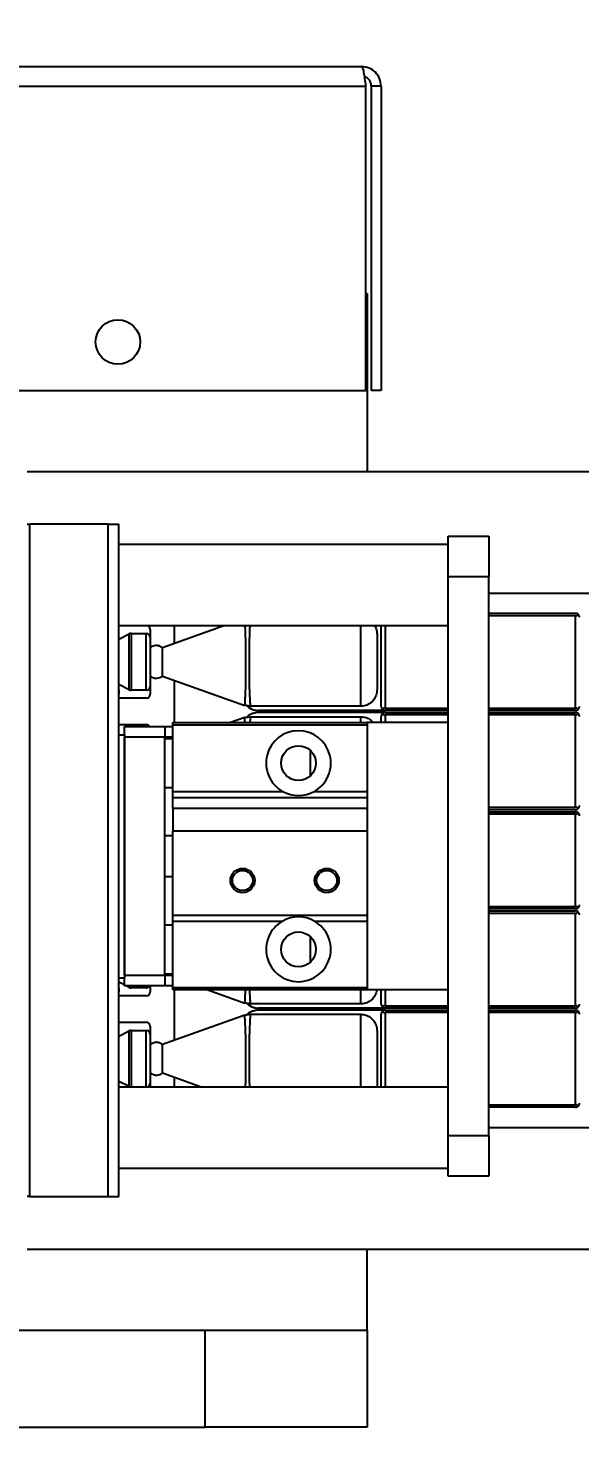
# Model space of a CAD drawing. Header units: millimetres. Extents: x 10 to 584, y 10 to 410.
# Drawn here: x 109.61 to 114.15, y 73.89 to 85.64 of the extents above; entities that cross this region are included whole.
import ezdxf

# ---------------------------------------------------------------- set-up
doc = ezdxf.new("R2010")
doc.units = ezdxf.units.MM
doc.layers.add('2', color=1, linetype='Continuous')
doc.styles.add('SLDTEXTSTYLE0', font='TXT', dxfattribs={"width": 0.7})
doc.dimstyles.new('SLDDIMSTYLE0', dxfattribs={"dimtxt": 3.5, "dimasz": 3.5, "dimexe": 0, "dimexo": 0.0625, "dimgap": 0.875, "dimtad": 1, "dimlfac": 15, "dimrnd": 1e-09, "dimzin": 12, "dimdsep": 46, "dimtxsty": 'SLDTEXTSTYLE0', "dimsah": 1, "dimcen": 0.09, "dimadec": 0, "dimazin": 3, "dimtfac": 1, "dimtofl": 0, "dimtmove": 0, "dimatfit": 3, "dimfxl": 0, "dimfrac": 2, "dimtolj": 1, "dimtzin": 12, "dimarcsym": 0})

# ---------------------------------------------------------------- blocks, each defined once
blk = doc.blocks.new('_D_4')
at = {"layer": '2', "color": 1}
for p, q in [((60.502, 83.127), (60.502, 126.127)), ((360.502, 85.627), (360.502, 126.127)), ((360.502, 125.127), (60.502, 125.127))]:
    blk.add_line(p, q, dxfattribs=at)
for points in [[(60.502, 125.127), (64.002, 124.588), (64.002, 125.665)], [(360.502, 125.127), (357.002, 125.665), (357.002, 124.588)]]:
    blk.add_solid(points, dxfattribs=at)
at = {"layer": '2', "color": 1, "insert": (204.071, 129.638), "char_height": 3.5, "attachment_point": 1, "style": 'SLDTEXTSTYLE0'}
blk.add_mtext('4500', dxfattribs=at)
blk = doc.blocks.new('_D_5')
at = {"layer": '2', "color": 1}
for p, q in [((167.935, 97.06), (43.502, 97.06)), ((44.502, 97.06), (44.502, 62.393)), ((167.502, 62.393), (43.502, 62.393))]:
    blk.add_line(p, q, dxfattribs=at)
for points in [[(44.502, 97.06), (43.963, 93.56), (45.04, 93.56)], [(44.502, 62.393), (45.04, 65.893), (43.963, 65.893)]]:
    blk.add_solid(points, dxfattribs=at)
at = {"layer": '2', "color": 1, "insert": (39.99, 75.359), "char_height": 3.5, "attachment_point": 1, "rotation": 90, "style": 'SLDTEXTSTYLE0'}
blk.add_mtext('520', dxfattribs=at)

msp = doc.modelspace()

# ---------------------------------------------------------------- linework, layer by layer
at = {"color": 7, "linetype": 'Continuous', "lineweight": 25}
for p, q in [((102.51517, 85.32665), (112.35516, 85.32665)), ((102.4823, 85.16665), (112.38802, 85.16665)), ((112.38802, 85.16665), (112.38802, 82.65998)), ((112.43516, 85.16665), (112.43516, 82.65998)), ((112.51516, 85.16665), (112.43516, 85.16665)), ((112.51516, 85.16665), (112.51516, 82.65998)), ((112.38802, 83.45998), (112.40183, 83.45998)), ((112.40183, 83.45998), (112.40183, 82.65998)), ((102.4823, 82.65998), (112.38802, 82.65998)), ((112.40183, 82.65998), (112.38802, 82.65998)), ((112.40183, 82.65998), (112.40183, 81.99332)), ((112.51516, 82.65998), (112.43516, 82.65998)), ((109.60182, 81.99332), (115.30705, 81.99332)), ((109.60182, 81.55998), (109.62416, 81.55998)), ((110.26849, 81.55998), (109.62416, 81.55998)), ((109.62416, 76.02665), (109.62416, 81.55998)), ((110.26849, 76.02665), (110.26849, 81.55998)), ((110.26849, 81.55998), (110.3551, 81.55998)), ((110.3551, 76.02665), (110.3551, 81.55998)), ((113.06849, 81.45998), (113.40182, 81.45998)), ((113.06849, 81.12665), (113.06849, 81.45998)), ((113.40182, 81.45998), (113.40182, 81.12665)), ((113.06849, 81.39332), (110.3551, 81.39332)), ((113.40182, 81.12665), (113.06849, 81.12665)), ((113.06849, 76.52665), (113.06849, 81.12665)), ((113.40182, 76.52665), (113.40182, 81.12665)), ((113.40182, 80.99332), (115.30705, 80.99332)), ((113.40182, 80.82665), (114.11561, 80.82665)), ((110.3551, 80.72665), (113.06849, 80.72665)), ((110.3551, 80.72665), (110.58227, 80.72665)), ((110.61561, 80.69332), (110.61561, 80.62665)), ((111.22894, 80.72665), (110.7156, 80.54332)), ((110.8156, 80.57903), (110.8156, 80.72665)), ((112.5156, 80.05998), (112.5156, 80.72665)), ((114.11561, 80.80665), (113.40182, 80.80665)), ((114.11561, 80.04665), (114.11561, 80.80665)), ((110.3551, 80.61306), (110.4419, 80.65647)), ((110.4419, 80.19684), (110.4419, 80.65647)), ((110.45681, 80.65998), (110.45681, 80.19332)), ((110.45681, 80.65998), (110.58227, 80.65998)), ((110.58227, 80.19332), (110.58227, 80.65998)), ((110.61561, 80.62665), (110.61561, 80.22665)), ((110.4419, 80.19684), (110.3551, 80.24024)), ((110.61561, 80.22665), (110.61561, 80.15998)), ((110.7156, 80.30998), (111.39329, 80.06796)), ((110.8156, 79.92665), (110.8156, 80.27427)), ((110.3551, 80.19414), (110.35669, 80.19332)), ((110.58227, 80.12665), (110.3551, 80.12665)), ((110.35645, 80.15599), (110.35669, 80.15998)), ((110.35669, 80.19332), (110.35669, 80.15998)), ((110.58227, 80.19332), (110.45681, 80.19332)), ((111.43873, 80.06116), (111.39383, 80.06899)), ((111.4156, 80.06116), (111.39383, 80.06899)), ((112.34893, 80.06116), (111.43873, 80.06116)), ((111.49759, 80.02679), (111.50336, 80.00998)), ((112.54893, 80.02665), (111.50679, 80.02665)), ((112.54893, 80.00999), (111.50679, 80.00999)), ((111.66195, 80.02665), (111.67419, 80.00999)), ((111.71763, 80.02665), (111.73821, 80.00999)), ((111.893, 80.00999), (111.91358, 80.02665)), ((111.95703, 80.00999), (111.96926, 80.02665)), ((112.12785, 80.00999), (112.13359, 80.02665)), ((112.48227, 80.02665), (112.48227, 80.00999)), ((112.54893, 80.04665), (113.06849, 80.04665)), ((113.06849, 80.02665), (112.54893, 80.02665)), ((112.54893, 80.00999), (113.06849, 80.00999)), ((113.06849, 79.98998), (112.54893, 79.98998)), ((113.40182, 80.04665), (114.11561, 80.04665)), ((114.11561, 80.02665), (113.40182, 80.02665)), ((113.40182, 80.00999), (114.11561, 80.00999)), ((114.11561, 79.98998), (113.40182, 79.98998)), ((114.11561, 79.22998), (114.11561, 79.98998)), ((110.3551, 79.90999), (110.58227, 79.90999)), ((110.40183, 79.89332), (110.73516, 79.89332)), ((110.40183, 79.82665), (110.40183, 79.89332)), ((110.73516, 79.89332), (110.80183, 79.89332)), ((110.73516, 79.89332), (110.73516, 79.80665)), ((110.80183, 79.92665), (112.40183, 79.92665)), ((110.80183, 79.90665), (110.80183, 79.92665)), ((112.40183, 79.90665), (110.80183, 79.90665)), ((110.80183, 79.35999), (110.80183, 79.90665)), ((111.39329, 79.96868), (111.2756, 79.92665)), ((111.39373, 79.96755), (111.43886, 79.97547)), ((111.39373, 79.96755), (111.4156, 79.97547)), ((111.4156, 79.97665), (111.4156, 79.97547)), ((111.43886, 79.97547), (112.34893, 79.97547)), ((113.06849, 79.92665), (112.40183, 79.92665)), ((112.40183, 79.92665), (112.40183, 79.35999)), ((112.40183, 79.90665), (112.40183, 79.35999)), ((112.5156, 79.92665), (112.5156, 79.97665)), ((110.3551, 79.82665), (110.40183, 79.82665)), ((110.40183, 79.82665), (110.40183, 77.82665)), ((110.73516, 79.80665), (110.40183, 79.80665)), ((110.40183, 77.84665), (110.40183, 79.80665)), ((110.73516, 77.84665), (110.73516, 79.80665)), ((110.80183, 79.79332), (110.73516, 79.79332)), ((111.93516, 79.49063), (111.93516, 79.696)), ((110.73516, 79.39332), (110.80183, 79.39332)), ((110.80183, 79.31146), (110.80183, 79.35999)), ((110.80183, 79.35999), (111.70606, 79.35999)), ((110.80183, 79.31146), (112.40183, 79.31146)), ((110.80183, 79.21999), (110.80183, 79.31146)), ((111.96425, 79.35999), (112.40183, 79.35999)), ((112.40183, 79.35999), (112.40183, 79.31146)), ((112.40183, 79.31146), (112.40183, 79.21999)), ((112.40183, 79.21999), (110.80183, 79.21999)), ((110.80183, 79.21999), (110.80183, 79.03332)), ((112.40183, 79.21999), (112.40183, 79.03332)), ((113.40182, 79.22998), (114.11561, 79.22998)), ((114.11561, 79.20998), (113.40182, 79.20998)), ((113.40182, 79.19332), (114.11561, 79.19332)), ((114.11561, 79.17332), (113.40182, 79.17332)), ((114.11561, 78.41332), (114.11561, 79.17332)), ((110.80183, 78.99332), (110.73516, 78.99332)), ((110.80183, 78.34185), (110.80183, 79.03332)), ((112.40183, 79.03332), (110.80183, 79.03332)), ((112.40183, 79.03332), (112.40183, 78.34185)), ((110.73516, 78.65998), (110.80183, 78.65998)), ((113.40182, 78.41332), (114.11561, 78.41332)), ((114.11561, 78.39332), (113.40182, 78.39332)), ((113.40182, 78.37665), (114.11561, 78.37665)), ((114.11561, 78.35665), (113.40182, 78.35665)), ((114.11561, 77.59665), (114.11561, 78.35665)), ((110.80183, 78.25999), (110.73516, 78.25999)), ((110.80183, 78.29332), (110.80183, 78.34185)), ((110.80183, 78.34185), (112.40183, 78.34185)), ((110.80183, 78.29332), (111.70606, 78.29332)), ((110.80183, 77.74665), (110.80183, 78.29332)), ((111.96425, 78.29332), (112.40183, 78.29332)), ((112.40183, 78.34185), (112.40183, 78.29332)), ((112.40183, 78.29332), (112.40183, 77.72665)), ((112.40183, 78.29332), (112.40183, 77.74665)), ((111.93516, 77.9573), (111.93516, 78.16267)), ((110.3551, 77.82665), (110.40183, 77.82665)), ((110.40183, 77.76687), (110.3551, 77.79024)), ((110.40183, 77.84665), (110.73516, 77.84665)), ((110.40183, 77.75999), (110.40183, 77.82665)), ((110.73516, 77.75999), (110.40183, 77.75999)), ((110.4419, 77.74684), (110.41561, 77.75999)), ((110.61561, 77.75999), (110.61561, 77.70999)), ((110.73516, 77.85998), (110.80183, 77.85998)), ((110.73516, 77.84665), (110.73516, 77.75999)), ((110.80183, 77.75999), (110.73516, 77.75999)), ((110.3551, 77.74414), (110.35669, 77.74332)), ((110.58227, 77.67665), (110.3551, 77.67665)), ((110.35645, 77.706), (110.35669, 77.70999)), ((110.35669, 77.74332), (110.35669, 77.70999)), ((110.58227, 77.74332), (110.45681, 77.74332)), ((110.80183, 77.74665), (112.40183, 77.74665)), ((110.80183, 77.72665), (110.80183, 77.74665)), ((112.40183, 77.72665), (110.80183, 77.72665)), ((110.8156, 77.31236), (110.8156, 77.72665)), ((111.08894, 77.72665), (111.39329, 77.61796)), ((113.06849, 77.72665), (112.40183, 77.72665)), ((112.5156, 77.60999), (112.5156, 77.72665)), ((111.39373, 77.51755), (111.43886, 77.52548)), ((111.39373, 77.51755), (111.4156, 77.52548)), ((111.43873, 77.61116), (111.39383, 77.619)), ((111.4156, 77.61116), (111.39383, 77.619)), ((111.4156, 77.52665), (111.4156, 77.52548)), ((112.34893, 77.61116), (111.43873, 77.61116)), ((111.43886, 77.52548), (112.34893, 77.52548)), ((112.54893, 77.57665), (111.50679, 77.57665)), ((112.54893, 77.55998), (111.50679, 77.55998)), ((111.73821, 77.57665), (111.71763, 77.55998)), ((111.91358, 77.55998), (111.893, 77.57665)), ((112.48227, 77.57665), (112.48227, 77.55998)), ((112.5156, 76.92665), (112.5156, 77.52665)), ((112.54893, 77.59665), (113.06849, 77.59665)), ((113.06849, 77.57665), (112.54893, 77.57665)), ((112.54893, 77.55998), (113.06849, 77.55998)), ((113.06849, 77.53999), (112.54893, 77.53999)), ((113.40182, 77.59665), (114.11561, 77.59665)), ((114.11561, 77.57665), (113.40182, 77.57665)), ((113.40182, 77.55998), (114.11561, 77.55998)), ((114.11561, 77.53999), (113.40182, 77.53999)), ((114.11561, 76.77998), (114.11561, 77.53999)), ((110.3551, 77.45998), (110.58227, 77.45998)), ((110.61561, 77.42665), (110.61561, 77.35998)), ((111.39329, 77.51868), (110.7156, 77.27665)), ((110.3551, 77.3464), (110.4419, 77.3898)), ((110.4419, 76.93017), (110.4419, 77.3898)), ((110.45681, 77.39332), (110.45681, 76.92665)), ((110.45681, 77.39332), (110.58227, 77.39332)), ((110.58227, 76.92665), (110.58227, 77.39332)), ((110.61561, 77.35998), (110.61561, 76.95998)), ((110.4419, 76.93017), (110.3551, 76.97357)), ((110.61561, 76.95998), (110.61561, 76.92665)), ((110.7156, 77.04332), (111.04227, 76.92665)), ((110.8156, 76.92665), (110.8156, 77.0076)), ((110.3551, 76.92747), (110.35669, 76.92665)), ((113.06849, 76.92665), (110.3551, 76.92665)), ((110.58227, 76.92665), (110.45681, 76.92665)), ((113.40182, 76.77998), (114.11561, 76.77998)), ((114.11561, 76.75998), (113.40182, 76.75998)), ((113.40182, 76.59332), (115.30705, 76.59332)), ((113.06849, 76.52665), (113.40182, 76.52665)), ((113.06849, 76.19332), (113.06849, 76.52665)), ((113.40182, 76.52665), (113.40182, 76.19332)), ((110.3551, 76.25998), (113.06849, 76.25998)), ((113.40182, 76.19332), (113.06849, 76.19332)), ((109.62416, 76.02665), (109.60182, 76.02665)), ((109.62416, 76.02665), (110.26849, 76.02665)), ((110.26849, 76.02665), (110.3551, 76.02665)), ((109.60182, 75.59332), (115.30705, 75.59332)), ((112.40183, 74.92665), (112.40183, 75.59332)), ((108.93516, 74.92665), (111.0685, 74.92665)), ((111.0685, 74.12665), (111.0685, 74.92665)), ((111.0685, 74.92665), (112.40183, 74.92665)), ((112.40183, 74.92665), (112.40183, 74.12665)), ((108.93516, 74.12665), (111.0685, 74.12665)), ((112.40183, 74.12665), (111.0685, 74.12665))]:
    msp.add_line(p, q, dxfattribs=at)
at = {"color": 59, "linetype": 'Continuous', "lineweight": 25}
for p, q in [((112.54893, 80.72665), (112.54893, 80.04665)), ((110.35645, 80.15599), (110.3551, 80.15669)), ((112.54893, 79.98998), (112.54893, 79.92665)), ((110.80183, 79.80665), (110.73516, 79.80665)), ((110.4419, 77.74684), (110.4419, 77.75999)), ((110.45681, 77.75999), (110.45681, 77.74332)), ((110.58227, 77.74332), (110.58227, 77.75999)), ((110.73516, 77.84665), (110.80183, 77.84665)), ((110.35645, 77.706), (110.3551, 77.70669)), ((112.54893, 77.72665), (112.54893, 77.59665)), ((112.54893, 77.53999), (112.54893, 76.92665))]:
    msp.add_line(p, q, dxfattribs=at)
at = {"color": 7, "linetype": 'Continuous', "lineweight": 25, "flags": 128}
for points in [[(111.50336, 77.57665), (111.50151, 77.57161), (111.49759, 77.55984)], [(111.67419, 77.57665), (111.6693, 77.57047), (111.66195, 77.55998)], [(111.96926, 77.55998), (111.96191, 77.57047), (111.95703, 77.57665)], [(112.13359, 77.55998), (112.1297, 77.57161), (112.12785, 77.57665)]]:
    msp.add_lwpolyline(points, dxfattribs=at)
at = {"color": 7, "linetype": 'Continuous', "lineweight": 25}
for centre, radius in [((110.34849, 83.05998), 0.18333), ((111.83516, 79.59332), 0.14333), ((111.37516, 78.62665), 0.1), ((111.37516, 78.62665), 0.08333), ((112.06849, 78.62665), 0.1), ((112.06849, 78.62665), 0.08333), ((111.83516, 78.05998), 0.14333)]:
    msp.add_circle(centre, radius, dxfattribs=at)
for centre, radius, start, end in [((114.11561, 80.79332), 0.03333, 44.427004, 90), ((114.11561, 80.83998), 0.03333, 270, 315.572996), ((114.11561, 80.79332), 0.03333, 0, 44.427004), ((110.58227, 80.69332), 0.03333, 0, 90), ((110.45681, 80.62665), 0.03333, 90, 116.565051), ((110.58227, 80.62665), 0.03333, 0, 90), ((110.58227, 80.22665), 0.03333, 270, 0), ((110.32336, 80.15998), 0.03333, 342.187586, 353.125965), ((110.45681, 80.22665), 0.03333, 243.434949, 270), ((110.58227, 80.15998), 0.03333, 270, 0), ((111.5038, 80.15998), 0.13333, 228.273344, 270), ((111.5038, 79.87665), 0.13333, 90, 131.67998), ((112.54894, 80.05998), 0.03333, 180, 224.427004), ((112.54894, 79.97665), 0.03333, 135.572996, 180), ((112.54894, 80.01332), 0.03333, 90, 135.572996), ((112.54894, 80.05998), 0.03333, 224.427004, 270), ((112.54894, 79.97665), 0.03333, 90, 135.572996), ((112.54894, 80.02332), 0.03333, 224.427004, 270), ((114.11561, 80.01332), 0.03333, 44.427004, 90), ((114.11561, 80.05998), 0.03333, 270, 315.572996), ((114.11561, 79.97665), 0.03333, 44.427004, 90), ((114.11561, 80.02332), 0.03333, 270, 315.572996), ((114.11561, 80.05998), 0.03333, 315.572996, 0), ((114.11561, 79.97665), 0.03333, 0, 44.427004), ((110.58227, 79.87665), 0.03333, 30, 90), ((111.83516, 79.59332), 0.26667, 298.955024, 241.044976), ((111.83516, 79.59332), 0.26667, 241.044976, 298.955024), ((114.11561, 79.19665), 0.03333, 44.427004, 90), ((114.11561, 79.24332), 0.03333, 270, 315.572996), ((114.11561, 79.15998), 0.03333, 44.427004, 90), ((114.11561, 79.20665), 0.03333, 270, 315.572996), ((114.11561, 79.24332), 0.03333, 315.572996, 0), ((114.11561, 79.15998), 0.03333, 0, 44.427004), ((114.11561, 78.37998), 0.03333, 44.427004, 90), ((114.11561, 78.42665), 0.03333, 270, 315.572996), ((114.11561, 78.34332), 0.03333, 44.427004, 90), ((114.11561, 78.38998), 0.03333, 270, 315.572996), ((114.11561, 78.42665), 0.03333, 315.572996, 0), ((114.11561, 78.34332), 0.03333, 0, 44.427004), ((111.83516, 78.05998), 0.26667, 118.955024, 61.044976), ((111.83516, 78.05998), 0.26667, 61.044976, 118.955024), ((110.58227, 77.77665), 0.03333, 270, 330), ((110.32336, 77.70998), 0.03333, 342.187586, 353.125965), ((110.45681, 77.77665), 0.03333, 243.434949, 270), ((110.58227, 77.70998), 0.03333, 270, 0), ((111.5038, 77.70998), 0.13333, 228.273344, 270), ((111.5038, 77.42665), 0.13333, 90, 131.67998), ((112.54894, 77.60998), 0.03333, 180, 224.427004), ((112.54894, 77.52665), 0.03333, 135.572996, 180), ((112.54894, 77.56332), 0.03333, 90, 135.572996), ((112.54894, 77.60998), 0.03333, 224.427004, 270), ((112.54894, 77.52665), 0.03333, 90, 135.572996), ((112.54894, 77.57332), 0.03333, 224.427004, 270), ((114.11561, 77.56332), 0.03333, 44.427004, 90), ((114.11561, 77.60998), 0.03333, 270, 315.572996), ((114.11561, 77.52665), 0.03333, 44.427004, 90), ((114.11561, 77.57332), 0.03333, 270, 315.572996), ((114.11561, 77.60998), 0.03333, 315.572996, 0), ((114.11561, 77.52665), 0.03333, 0, 44.427004), ((110.58227, 77.42665), 0.03333, 0, 90), ((110.45681, 77.35998), 0.03333, 90, 116.565051), ((110.58227, 77.35998), 0.03333, 0, 90), ((110.58227, 76.95998), 0.03333, 270, 0), ((110.45681, 76.95998), 0.03333, 243.434949, 270), ((114.11561, 76.74665), 0.03333, 44.427004, 90), ((114.11561, 76.79332), 0.03333, 270, 315.572996), ((114.11561, 76.79332), 0.03333, 315.572996, 0)]:
    msp.add_arc(centre, radius, start, end, dxfattribs=at)
for points, knots in [([(112.35516, 85.32665), (112.3579, 85.32425), (112.36338, 85.31944), (112.37158, 85.28243), (112.3798, 85.22955), (112.38528, 85.18762), (112.38802, 85.16665)], [0, 0, 0, 0, 0.250002217, 0.499999145, 0.749997783, 1, 1, 1, 1]), ([(112.51516, 85.16665), (112.51275, 85.18762), (112.50795, 85.22955), (112.47095, 85.28244), (112.41806, 85.31944), (112.37613, 85.32425), (112.35516, 85.32665)], [0, 0, 0, 0, 0.249999256, 0.499995297, 0.750013034, 1, 1, 1, 1]), ([(112.43516, 85.16665), (112.43397, 85.17717), (112.43159, 85.19821), (112.41291, 85.22412), (112.39342, 85.23963), (112.38032, 85.24175), (112.37754, 85.2422)], [0, 0, 0, 0, 0.3059231, 0.61180766, 0.9177225, 1, 1, 1, 1]), ([(112.46267, 80.72665), (112.46898, 80.71423), (112.48046, 80.69161), (112.48171, 80.66635), (112.48227, 80.65496)], [0, 0, 0, 0, 0.54911273, 1, 1, 1, 1]), ([(112.48227, 80.65496), (112.48227, 80.65212), (112.48227, 80.63994), (112.48227, 80.60498), (112.48227, 80.53258), (112.48227, 80.43326), (112.48227, 80.32559), (112.48227, 80.25212), (112.48227, 80.21278), (112.48227, 80.20168), (112.48227, 80.19834)], [0, 0, 0, 0, 0.0328856, 0.14100661, 0.24831411, 0.49983497, 0.71199732, 0.87354837, 0.96199743, 1, 1, 1, 1]), ([(110.7156, 80.54332), (110.70667, 80.549), (110.68973, 80.55979), (110.6615, 80.56296), (110.63639, 80.55666), (110.62279, 80.54793), (110.61561, 80.54332)], [0, 0, 0, 0, 0.29163776, 0.55279511, 0.76378742, 1, 1, 1, 1]), ([(110.7156, 80.30998), (110.7156, 80.31174), (110.7156, 80.31525), (110.7156, 80.34223), (110.7156, 80.38078), (110.7156, 80.42669), (110.7156, 80.47236), (110.7156, 80.51164), (110.7156, 80.53595), (110.7156, 80.54611), (110.7156, 80.54331), (110.7156, 80.5433)], [0, 0, 0, 0, 0.12497057, 0.24993828, 0.37491696, 0.49988057, 0.62485488, 0.74982449, 0.87479221, 0.99976277, 1, 1, 1, 1]), ([(110.61561, 80.30998), (110.6247, 80.3043), (110.64184, 80.29358), (110.67014, 80.29033), (110.69515, 80.29661), (110.70854, 80.30537), (110.7156, 80.30998)], [0, 0, 0, 0, 0.295151642, 0.557046525, 0.766602763, 1, 1, 1, 1]), ([(112.48227, 80.19834), (112.48086, 80.1824), (112.47803, 80.15048), (112.45397, 80.10859), (112.41888, 80.0782), (112.38183, 80.06316), (112.35794, 80.06171), (112.34893, 80.06116)], [0, 0, 0, 0, 0.22429842, 0.44922997, 0.66218148, 0.87271691, 1, 1, 1, 1]), ([(111.4156, 80.06116), (111.42786, 80.05217), (111.45239, 80.0342), (111.48584, 80.02708), (111.50384, 80.02671), (111.50679, 80.02665)], [0, 0, 0, 0, 0.455467209, 0.910795606, 1, 1, 1, 1]), ([(111.50679, 80.00999), (111.49135, 80.00853), (111.46045, 80.00561), (111.43072, 79.98858), (111.41735, 79.97699), (111.4156, 79.97547)], [0, 0, 0, 0, 0.46474374, 0.93017858, 1, 1, 1, 1]), ([(112.34893, 79.97547), (112.36373, 79.97393), (112.39334, 79.97084), (112.4289, 79.95211), (112.44379, 79.93357), (112.44935, 79.92665)], [0, 0, 0, 0, 0.38516896, 0.77033337, 1, 1, 1, 1]), ([(112.47876, 77.72665), (112.47783, 77.71812), (112.47516, 77.69369), (112.45369, 77.65866), (112.41895, 77.62818), (112.38182, 77.61316), (112.35793, 77.61171), (112.34893, 77.61116)], [0, 0, 0, 0, 0.13458439, 0.38554407, 0.62312013, 0.85800072, 1, 1, 1, 1]), ([(111.4156, 77.61116), (111.42786, 77.60217), (111.45238, 77.58419), (111.48584, 77.57708), (111.50384, 77.57671), (111.50679, 77.57665)], [0, 0, 0, 0, 0.45547882, 0.91079751, 1, 1, 1, 1]), ([(111.50679, 77.55998), (111.49135, 77.55853), (111.46045, 77.55561), (111.43073, 77.53857), (111.41735, 77.52699), (111.4156, 77.52548)], [0, 0, 0, 0, 0.4647558, 0.93020271, 1, 1, 1, 1]), ([(112.34893, 77.52548), (112.36383, 77.52401), (112.39362, 77.52108), (112.43332, 77.49822), (112.46339, 77.46456), (112.47994, 77.42584), (112.48157, 77.3996), (112.48227, 77.38829)], [0, 0, 0, 0, 0.20978064, 0.41955567, 0.62955372, 0.84040541, 1, 1, 1, 1]), ([(110.7156, 77.27665), (110.70667, 77.28234), (110.68973, 77.29312), (110.6615, 77.29629), (110.63639, 77.29), (110.62279, 77.28127), (110.61561, 77.27665)], [0, 0, 0, 0, 0.29162812, 0.55279229, 0.76378126, 1, 1, 1, 1]), ([(112.48227, 77.38829), (112.48227, 77.38545), (112.48227, 77.37328), (112.48227, 77.33831), (112.48227, 77.26592), (112.48227, 77.16659), (112.48227, 77.05893), (112.48227, 76.98546), (112.48227, 76.94611), (112.48227, 76.93501), (112.48227, 76.93168)], [0, 0, 0, 0, 0.03288558, 0.14101236, 0.24831286, 0.49983361, 0.71199587, 0.87354685, 0.96200162, 1, 1, 1, 1]), ([(110.7156, 77.04332), (110.7156, 77.04507), (110.7156, 77.04858), (110.7156, 77.07556), (110.7156, 77.11411), (110.7156, 77.16003), (110.7156, 77.20567), (110.7156, 77.24506), (110.7156, 77.26898), (110.7156, 77.28011), (110.7156, 77.27664), (110.7156, 77.27663)], [0, 0, 0, 0, 0.1249699, 0.24994302, 0.37491196, 0.49988561, 0.62484856, 0.74981751, 0.87479062, 0.99976053, 1, 1, 1, 1]), ([(110.61561, 77.04332), (110.6247, 77.03763), (110.64184, 77.02691), (110.67014, 77.02366), (110.69514, 77.02994), (110.70854, 77.0387), (110.7156, 77.04332)], [0, 0, 0, 0, 0.29515443, 0.55705178, 0.7666189, 1, 1, 1, 1])]:
    msp.add_open_spline(points, degree=3, knots=knots, dxfattribs=at)
at = {"color": 59, "linetype": 'Continuous', "lineweight": 25}
for points, knots in [([(111.39383, 80.06899), (111.39398, 80.07091), (111.39443, 80.07637), (111.39657, 80.10457), (111.39978, 80.16796), (111.4026, 80.2786), (111.40349, 80.43289), (111.40207, 80.56969), (111.39944, 80.67165), (111.39772, 80.70717), (111.39678, 80.72665)], [0, 0, 0, 0, 0.04242789, 0.12081605, 0.22558517, 0.37669836, 0.5807541, 0.80792779, 0.89467492, 1, 1, 1, 1]), ([(111.43496, 80.72665), (111.43396, 80.70729), (111.43211, 80.67138), (111.42942, 80.56972), (111.42793, 80.43284), (111.42886, 80.27852), (111.43175, 80.16743), (111.43522, 80.10221), (111.43784, 80.0702), (111.43848, 80.0637), (111.43873, 80.06116)], [0, 0, 0, 0, 0.100912196, 0.187083838, 0.413024021, 0.615937426, 0.765905687, 0.869642473, 0.948924048, 1, 1, 1, 1]), ([(112.34893, 80.06116), (112.34893, 80.06417), (112.34893, 80.07139), (112.34893, 80.10668), (112.34893, 80.17577), (112.34893, 80.28647), (112.34893, 80.4363), (112.34893, 80.57191), (112.34893, 80.67398), (112.34893, 80.71019), (112.34893, 80.72665)], [0, 0, 0, 0, 0.0576895, 0.13833508, 0.24554772, 0.40164277, 0.58706182, 0.80844846, 0.91292701, 1, 1, 1, 1]), ([(111.39607, 79.92665), (111.396, 79.92813), (111.39543, 79.94158), (111.3943, 79.95648), (111.39392, 79.96378), (111.39373, 79.96755)], [0, 0, 0, 0, 0.05623917, 0.51198154, 1, 1, 1, 1]), ([(111.43886, 79.97547), (111.43886, 79.97541), (111.43886, 79.97308), (111.43792, 79.96152), (111.43652, 79.94416), (111.43584, 79.92911), (111.43572, 79.92665)], [0, 0, 0, 0, 0.014587977, 0.500793793, 0.918550949, 1, 1, 1, 1]), ([(112.34893, 79.92665), (112.34893, 79.92966), (112.34893, 79.94513), (112.34893, 79.9635), (112.34893, 79.97132), (112.34893, 79.97547)], [0, 0, 0, 0, 0.10193487, 0.523151066, 1, 1, 1, 1]), ([(111.39383, 77.619), (111.39398, 77.6209), (111.39443, 77.62631), (111.39652, 77.65518), (111.3987, 77.69142), (111.39946, 77.72148), (111.3996, 77.72665)], [0, 0, 0, 0, 0.17151034, 0.48839413, 0.91192278, 1, 1, 1, 1]), ([(111.43196, 77.72665), (111.4321, 77.72115), (111.43288, 77.69069), (111.43527, 77.65277), (111.43784, 77.62012), (111.43848, 77.61368), (111.43873, 77.61116)], [0, 0, 0, 0, 0.08893356, 0.49266643, 0.80122215, 1, 1, 1, 1]), ([(112.34893, 77.61116), (112.34893, 77.61414), (112.34893, 77.62129), (112.34893, 77.65733), (112.34893, 77.69481), (112.34893, 77.72373), (112.34893, 77.72665)], [0, 0, 0, 0, 0.22395503, 0.53702731, 0.95322056, 1, 1, 1, 1]), ([(111.43886, 77.52548), (111.43886, 77.52541), (111.43886, 77.52308), (111.43791, 77.51255), (111.43532, 77.4739), (111.43239, 77.41294), (111.4294, 77.30392), (111.42802, 77.16664), (111.42857, 77.02223), (111.43077, 76.95081), (111.43151, 76.92665)], [0, 0, 0, 0, 0.00238636, 0.08192348, 0.15025898, 0.30738657, 0.4038484, 0.65676372, 0.88391355, 1, 1, 1, 1]), ([(112.34893, 76.92665), (112.34893, 76.95522), (112.34893, 77.02758), (112.34893, 77.16998), (112.34893, 77.30619), (112.34893, 77.41613), (112.34893, 77.47686), (112.34893, 77.51424), (112.34893, 77.52158), (112.34893, 77.52548)], [0, 0, 0, 0, 0.13542916, 0.34303943, 0.59090981, 0.70788939, 0.85345572, 0.92218661, 1, 1, 1, 1]), ([(111.40003, 76.92665), (111.40075, 76.95087), (111.40286, 77.0219), (111.40342, 77.16675), (111.40209, 77.30387), (111.3992, 77.41223), (111.39655, 77.47126), (111.3943, 77.50739), (111.39392, 77.51409), (111.39373, 77.51755)], [0, 0, 0, 0, 0.11870305, 0.34811331, 0.60351399, 0.7010397, 0.85973922, 0.92747049, 1, 1, 1, 1])]:
    msp.add_open_spline(points, degree=3, knots=knots, dxfattribs=at)

# ---------------------------------------------------------------- dimensions: what is measured, and where the dimension line sits
at = {"layer": '2', "color": 1}
for base, p1, p2, angle, picture, middle in [((60.50183, 125.12665), (360.50159, 84.62665), (60.50183, 82.12665), 0, '_D_4', (209.89448, 125.12665)), ((44.50183, 62.39332), (168.93516, 97.05998), (168.50183, 62.39332), 90, '_D_5', (44.50183, 79.72665))]:
    dim = msp.add_linear_dim(base=base, p1=p1, p2=p2, angle=angle, dimstyle='SLDDIMSTYLE0', dxfattribs=at)
    dim.commit()
    dim.dimension.update_dxf_attribs({"geometry": picture, "text_midpoint": middle, "dimtype": 160})

doc.saveas('drawing.dxf')
